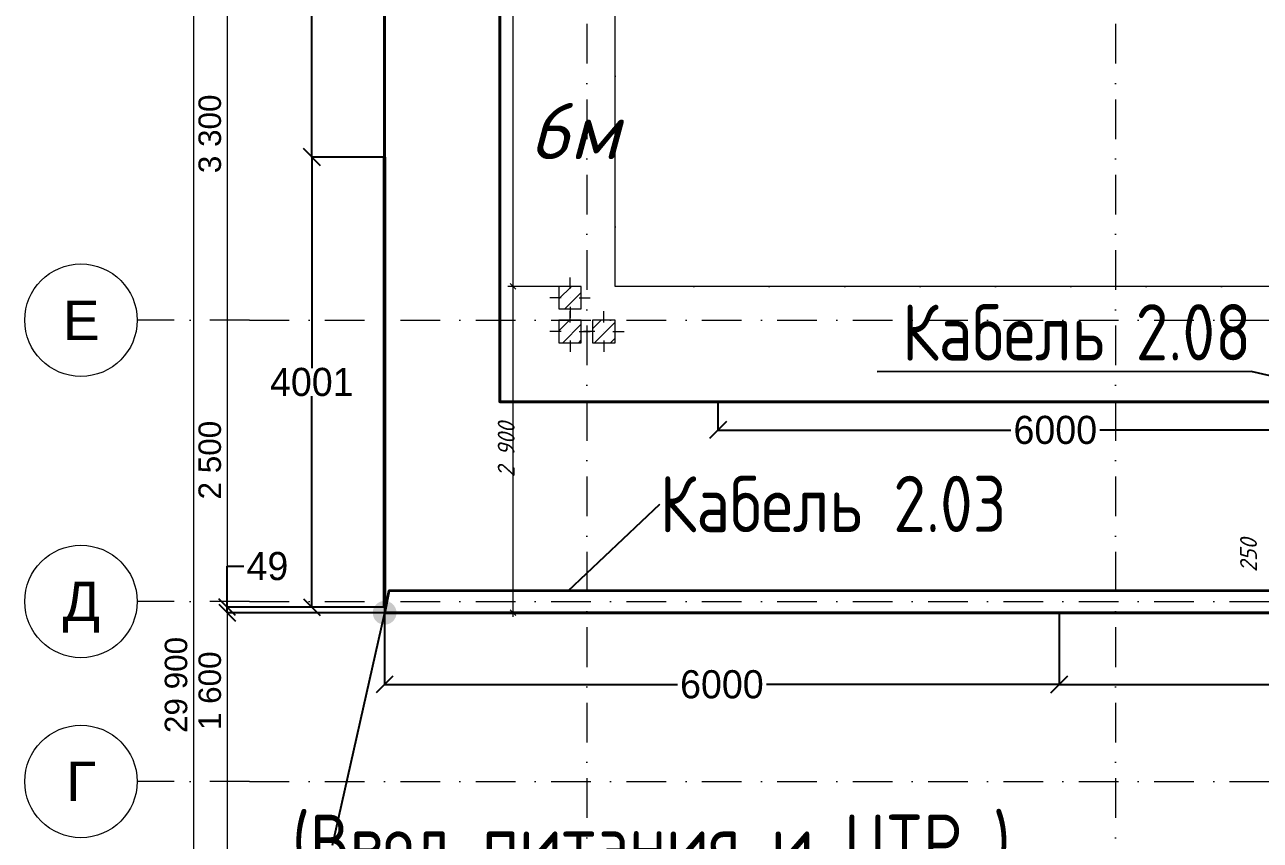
# Model space of a CAD drawing. Header units: millimetres. Extents: x 1499747 to 4341325, y -28481 to 441852.
# Drawn here: x 2614510 to 2625498, y 175333 to 182581 of the extents above; entities that cross this region are included whole.
import ezdxf
from ezdxf import colors
from ezdxf.entities.mleader import LeaderData, LeaderLine
from ezdxf.math import Vec2, Vec3
from ezdxf.xclip import XClip

# ---------------------------------------------------------------- set-up
doc = ezdxf.new("R2010")
doc.units = ezdxf.units.MM
doc.header["$MEASUREMENT"] = 0
doc.header["$XCLIPFRAME"] = 0
doc.set_wipeout_variables(frame=1)
for name, pattern in [('Dot & Dashed', [670.2777624130248, 352.7777671813965, -176.3888835906983, 0, -141.1111116409301]), ('Wipeout_Contour', [1000, 0, -1000]), ('Штрихпунктирная', [670.2777624130249, 352.777767181396, -176.388883590699, 0, -141.11111164093])]:
    doc.linetypes.add(name, pattern=pattern)
for name, color, linetype in [('0_ANNOT_Dimensions', 7, 'Continuous'), ('13 этаж_25_Конструктив - Колонны', 7, 'Continuous'), ('Чертеж и Рисунок', 7, 'Continuous')]:
    doc.layers.add(name, color=color, linetype=linetype)
for name, color, linetype, lineweight in [('13 этаж_25_Конструктив - Колонны_Ном._пера__167_Ном._пера__251', 251, 'Continuous', 18), ('13 этаж_25_Конструктив - Колонны_Ном._пера__20_Ном._пера__1', 1, 'Continuous', 18), ('13 этаж_25_Конструктив - Колонны_Ном._пера__28_Ном._пера__12', 12, 'Continuous', 18), ('13 этаж_25_Конструктив - Колонны_Ном._пера__7', 7, 'Continuous', 18), ('13 этаж_25_Парапет_Ном._пера__20_Ном._пера__1', 1, 'Continuous', 18), ('13 этаж_25_Размер - ГКЛ перегородки_Ном._пера__1_Ном._пера__7', 7, 'Continuous', 18), ('13 этаж_25_Размер - Осевые Размеры_Ном._пера__1_Ном._пера__7', 7, 'Continuous', 18), ('13 этаж_25_Элемент Модели - Оси_Ном._пера__2_Ном._пера__8', 8, 'Continuous', 18), ('Кабель 2x4mm', 200, 'Continuous', 30), ('Кабель 2х6 mm', 150, 'Continuous', 30), ('ТП', 250, 'Continuous', 30)]:
    doc.layers.add(name, color=color, linetype=linetype, lineweight=lineweight)
doc.styles.add('ISOCPEUR_4', font='isocpeur.ttf', dxfattribs={"width": 0.85, "height": 249.9999999999999})
doc.styles.add('СГЕНЕРИР_СТИЛЬ_1', font='')
doc.styles.add('СГЕНЕРИР_СТИЛЬ_2', font='arial.ttf')
doc.styles.add('Текст', font='isocpeui.ttf')
doc.styles.get('СГЕНЕРИР_СТИЛЬ_1').set_extended_font_data('GOST Common', italic=True)
doc.dimstyles.get("Standard").update_dxf_attribs({"dimtxt": 0.18, "dimasz": 0.18, "dimexe": 0.18, "dimexo": 0.0625, "dimgap": 0.09, "dimtad": 0, "dimtih": 1, "dimtoh": 1, "dimdec": 4, "dimzin": 0, "dimdsep": 46, "dimtxsty": 'Standard', "dimcen": 0.09, "dimadec": 0, "dimazin": 0, "dimtfac": 1, "dimtdec": 4, "dimtofl": 0, "dimtmove": 0, "dimatfit": 3, "dimfxl": 1, "dimtolj": 1, "dimtzin": 0, "dimarcsym": 0})
pattern_1 = [(44.99999999999999, (1162404.69012581, 34264.0507661334), (-70.71067811865473, 70.71067811865478), [])]

# ---------------------------------------------------------------- blocks, each defined once
blk = doc.blocks.new('Чертеж_4_25', base_point=(1186000, 29700.00000000028))
at = {"layer": '13 этаж_25_Парапет_Ном._пера__20_Ном._пера__1', "color": 9, "linetype": 'Continuous', "true_color": 0xc7c8ca}
for p, q in [((1160604.69012581, 31664.05076580699), (1160604.69012581, 47714.05076643494)), ((1162654.69012581, 34564.05076613341), (1162654.69012581, 45664.05076613151)), ((1171929.69017157, 34564.05076613341), (1162654.69012581, 34564.0507661334)), ((1171929.69017157, 31664.05076580699), (1160604.69012581, 31664.05076580699))]:
    blk.add_line(p, q, dxfattribs=at)
at = {"layer": '13 этаж_25_Парапет_Ном._пера__20_Ном._пера__1', "color": 9, "linetype": 'Dot & Dashed', "true_color": 0xc7c8ca}
for p, q in [((1162654.69012581, 34564.0507661334), (1162654.69012581, 45664.05076613151)), ((1171929.69017157, 34564.05076613341), (1162654.69012581, 34564.0507661334))]:
    blk.add_line(p, q, dxfattribs=at)
at = {"layer": '13 этаж_25_Размер - ГКЛ перегородки_Ном._пера__1_Ном._пера__7', "color": 9, "linetype": 'Continuous', "true_color": 0xc7c8ca}
for p, q in [((1161747.073377466, 34564.0507661334), (1161747.073377466, 45664.05076613151)), ((1161747.073377466, 34564.0507661334), (1161747.073377466, 45664.05076613151)), ((1161722.073377466, 34589.0507661334), (1161772.073377466, 34539.0507661334)), ((1161722.073377466, 34589.0507661334), (1161772.073377466, 34539.0507661334)), ((1161747.073377466, 31664.05076580699), (1161747.073377466, 34564.0507661334)), ((1168605.781430252, 34564.0507661334), (1162954.69012581, 34564.0507661334)), ((1161793.948377466, 31664.05076580699), (1160904.69012581, 31664.05076580699)), ((1161722.073377466, 31689.05076580699), (1161772.073377466, 31639.05076580699)), ((1161747.073377466, 31626.55076580699), (1161747.073377466, 31664.05076580699))]:
    blk.add_line(p, q, dxfattribs=at)
at = {"layer": '13 этаж_25_Размер - Осевые Размеры_Ном._пера__1_Ном._пера__7', "linetype": 'Continuous'}
for p, q in [((1158904.69012581, 45964.05076613151), (1158904.69012581, 16064.0507661315)), ((1159204.69012581, 37564.05076613151), (1159204.69012581, 34264.05076613151)), ((1159204.69012581, 34264.05076613151), (1159204.74012581, 34264.05076613151)), ((1159204.69012581, 34264.05076613151), (1159204.74012581, 34264.05076613151)), ((1159204.69012581, 34264.05076613151), (1159204.74012581, 34264.05076613151)), ((1159204.69012581, 34264.05076613151), (1159204.69012581, 31764.05076613151)), ((1159204.69012581, 34264.05076613151), (1159204.74012581, 34264.05076613151)), ((1159204.69012581, 31764.05076613151), (1159204.74012581, 31764.05076613151)), ((1159204.69012581, 31764.05076613151), (1159204.74012581, 31764.05076613151)), ((1159204.69012581, 31764.05076613151), (1159204.74012581, 31764.05076613151)), ((1159204.69012581, 31764.05076613151), (1159204.69012581, 30164.05076613151)), ((1159204.69012581, 31764.05076613151), (1159204.74012581, 31764.05076613151)), ((1159204.69012581, 30164.05076613151), (1159204.74012581, 30164.05076613151)), ((1159204.69012581, 30164.05076613151), (1159204.74012581, 30164.05076613151)), ((1159204.69012581, 30164.05076613151), (1159204.74012581, 30164.05076613151)), ((1159204.69012581, 30164.05076613151), (1159204.69012581, 25464.05076613151)), ((1159204.69012581, 30164.05076613151), (1159204.74012581, 30164.05076613151))]:
    blk.add_line(p, q, dxfattribs=at)
at = {"layer": '13 этаж_25_Элемент Модели - Оси_Ном._пера__2_Ном._пера__8', "linetype": 'Штрихпунктирная'}
for p, q in [((1167104.69012581, 48964.05076613151), (1167104.69012581, 14064.0507661315)), ((1159404.69012581, 34264.05076613151), (1158404.69012581, 34264.05076613151)), ((1159404.69012581, 31764.05076613151), (1158404.69012581, 31764.05076613151)), ((1159404.69012581, 31764.05076613151), (1216204.69012581, 31764.05076613151)), ((1159404.69012581, 30164.05076613151), (1158404.69012581, 30164.05076613151)), ((1159404.69012581, 30164.05076613151), (1216204.69012581, 30164.05076613151))]:
    blk.add_line(p, q, dxfattribs=at)
at = {"layer": '13 этаж_25_Элемент Модели - Оси_Ном._пера__2_Ном._пера__8', "linetype": 'Continuous'}
for p, q in [((1159404.69012581, 34264.05076613151), (1159404.74012581, 34264.05076613151)), ((1159404.69012581, 34264.05076613151), (1159404.74012581, 34264.05076613151)), ((1159404.69012581, 31764.05076613151), (1159404.74012581, 31764.05076613151)), ((1159404.69012581, 31764.05076613151), (1159404.74012581, 31764.05076613151)), ((1159404.69012581, 30164.05076613151), (1159404.74012581, 30164.05076613151)), ((1159404.69012581, 30164.05076613151), (1159404.74012581, 30164.05076613151))]:
    blk.add_line(p, q, dxfattribs=at)
for centre in [(1157904.69012581, 34264.05076613151), (1157904.69012581, 31764.05076613151), (1157904.69012581, 30164.05076613151)]:
    blk.add_circle(centre, 500, dxfattribs=at)
at = {"layer": '13 этаж_25_Размер - ГКЛ перегородки_Ном._пера__1_Ном._пера__7', "color": 9, "linetype": 'Continuous', "true_color": 0xc7c8ca, "char_height": 150, "attachment_point": 7, "rotation": 90, "style": 'СГЕНЕРИР_СТИЛЬ_1'}
for s, insert in [('\\A1;{\\pql;\\fGOST Common|b0|i1|c204|p0;\\W1.000000;2\xa0900}', (1161761.115948258, 32868.31176000973)), ('\\A1;{\\pql;\\fGOST Common|b0|i1|c204|p0;\\W1.000000;250}', (1168362.948992699, 32024.28701594651))]:
    blk.add_mtext(s, dxfattribs=dict(at, insert=insert))
at = {"layer": '13 этаж_25_Размер - Осевые Размеры_Ном._пера__1_Ном._пера__7', "linetype": 'Continuous', "char_height": 200, "attachment_point": 7, "rotation": 90, "style": 'СГЕНЕРИР_СТИЛЬ_2'}
for s, insert in [('\\A1;{\\pql;\\fArial|b0|i0|c204|p0;\\W1.000000;3\xa0300}', (1159152.943409139, 35570.85872521125)), ('\\A1;{\\pql;\\fArial|b0|i0|c204|p0;\\W1.000000;2\xa0500}', (1159152.809480621, 32670.85872521125)), ('\\A1;{\\pql;\\fArial|b0|i0|c204|p0;\\W1.000000;29\xa0900}', (1158852.809480621, 30594.58573093138)), ('\\A1;{\\pql;\\fArial|b0|i0|c204|p0;\\W1.000000;1\xa0600}', (1159152.809480621, 30620.85872521125))]:
    blk.add_mtext(s, dxfattribs=dict(at, insert=insert))
at = {"layer": '13 этаж_25_Элемент Модели - Оси_Ном._пера__2_Ном._пера__8', "linetype": 'Continuous', "char_height": 350.0000000000001, "attachment_point": 1, "style": 'СГЕНЕРИР_СТИЛЬ_2'}
for s, insert in [('\\A1;{\\pql;\\fArial|b0|i0|c204|p0;\\W1.000000;Е}', (1157744.61162581, 34439.05079623535)), ('\\A1;{\\pql;\\fArial|b0|i0|c204|p0;\\W1.000000;Д}', (1157742.15062581, 31939.05079623535)), ('\\A1;{\\pql;\\fArial|b0|i0|c204|p0;\\W1.000000;Г}', (1157774.72912581, 30339.05079623535))]:
    blk.add_mtext(s, dxfattribs=dict(at, insert=insert))
at = {"color": 9, "linetype": 'Wipeout_Contour', "ltscale": 4651062.236537332, "true_color": 0xc7c8ca}
blk.add_wipeout([(1162154.69012581, 34364.0507661334), (1162354.69012581, 34364.0507661334), (1162354.69012581, 34564.0507661334), (1162154.69012581, 34564.0507661334)], dxfattribs=at).dxf.layer = '13 этаж_25_Конструктив - Колонны'
at = {"layer": '13 этаж_25_Конструктив - Колонны_Ном._пера__167_Ном._пера__251', "linetype": 'Continuous', "true_color": 0xc7c8ca}
h = blk.add_hatch(dxfattribs=at)
h.set_pattern_fill('МЕТАЛЛ___ТВЕРДЫЙ_СПЛАВ_0019', color=9, style=0, pattern_type=2)
h.set_pattern_definition(pattern_1)
h.paths.add_polyline_path([(1162154.69012581, 34364.0507661334), (1162354.69012581, 34364.0507661334), (1162354.69012581, 34564.0507661334), (1162154.69012581, 34564.0507661334)])
at = {"layer": '13 этаж_25_Конструктив - Колонны_Ном._пера__20_Ном._пера__1', "color": 9, "linetype": 'Continuous', "true_color": 0xc7c8ca}
for p, q in [((1162254.69012581, 34544.0507661334), (1162254.69012581, 34644.0507661334)), ((1162174.69012581, 34464.0507661334), (1162074.69012581, 34464.0507661334)), ((1162254.69012581, 34464.0507661334), (1162254.74012581, 34464.0507661334)), ((1162334.69012581, 34464.0507661334), (1162434.69012581, 34464.0507661334)), ((1162254.69012581, 34384.0507661334), (1162254.69012581, 34284.0507661334))]:
    blk.add_line(p, q, dxfattribs=at)
at = {"layer": '13 этаж_25_Конструктив - Колонны_Ном._пера__28_Ном._пера__12', "color": 9, "linetype": 'Continuous', "true_color": 0xc7c8ca, "flags": 128}
blk.add_lwpolyline([(1162154.69012581, 34364.0507661334), (1162354.69012581, 34364.0507661334), (1162354.69012581, 34564.0507661334), (1162154.69012581, 34564.0507661334)], close=True, dxfattribs=at)
at = {"layer": '13 этаж_25_Конструктив - Колонны_Ном._пера__7', "color": 9, "linetype": 'Wipeout_Contour', "true_color": 0xc7c8ca}
for p, q in [((1162354.69012581, 34564.05076613341), (1162154.69012581, 34564.05076613341)), ((1162154.69012581, 34564.05076613341), (1162154.69012581, 34364.0507661334)), ((1162354.69012581, 34364.0507661334), (1162354.69012581, 34564.05076613341)), ((1162154.69012581, 34364.0507661334), (1162354.69012581, 34364.0507661334))]:
    blk.add_line(p, q, dxfattribs=at)
at = {"layer": '13 этаж_25_Размер - ГКЛ перегородки_Ном._пера__1_Ном._пера__7', "color": 9, "linetype": 'Continuous', "true_color": 0xc7c8ca}
blk.add_line((1162354.69012581, 34564.0507661334), (1161700.198377466, 34564.0507661334), dxfattribs=at)
at = {"color": 9, "linetype": 'Wipeout_Contour', "ltscale": 4651026.823536618, "true_color": 0xc7c8ca}
blk.add_wipeout([(1162154.69012581, 34064.0507661334), (1162354.69012581, 34064.0507661334), (1162354.69012581, 34264.0507661334), (1162154.69012581, 34264.0507661334)], dxfattribs=at).dxf.layer = '13 этаж_25_Конструктив - Колонны'
at = {"layer": '13 этаж_25_Конструктив - Колонны_Ном._пера__167_Ном._пера__251', "linetype": 'Continuous', "true_color": 0xc7c8ca}
h = blk.add_hatch(dxfattribs=at)
h.set_pattern_fill('МЕТАЛЛ___ТВЕРДЫЙ_СПЛАВ_0019', color=9, style=0, pattern_type=2)
h.set_pattern_definition(pattern_1)
h.paths.add_polyline_path([(1162154.69012581, 34064.0507661334), (1162354.69012581, 34064.0507661334), (1162354.69012581, 34264.0507661334), (1162154.69012581, 34264.0507661334)])
at = {"layer": '13 этаж_25_Конструктив - Колонны_Ном._пера__20_Ном._пера__1', "color": 9, "linetype": 'Continuous', "true_color": 0xc7c8ca}
for p, q in [((1162254.69012581, 34244.0507661334), (1162254.69012581, 34344.0507661334)), ((1162174.69012581, 34164.0507661334), (1162074.69012581, 34164.0507661334)), ((1162254.69012581, 34164.0507661334), (1162254.74012581, 34164.0507661334)), ((1162254.69012581, 34084.0507661334), (1162254.69012581, 33984.0507661334)), ((1162334.69012581, 34164.0507661334), (1162434.69012581, 34164.0507661334))]:
    blk.add_line(p, q, dxfattribs=at)
at = {"layer": '13 этаж_25_Конструктив - Колонны_Ном._пера__28_Ном._пера__12', "color": 9, "linetype": 'Continuous', "true_color": 0xc7c8ca, "flags": 128}
blk.add_lwpolyline([(1162154.69012581, 34064.0507661334), (1162354.69012581, 34064.0507661334), (1162354.69012581, 34264.0507661334), (1162154.69012581, 34264.0507661334)], close=True, dxfattribs=at)
at = {"layer": '13 этаж_25_Конструктив - Колонны_Ном._пера__7', "color": 9, "linetype": 'Wipeout_Contour', "true_color": 0xc7c8ca}
for p, q in [((1162354.69012581, 34264.0507661334), (1162154.69012581, 34264.0507661334)), ((1162154.69012581, 34264.0507661334), (1162154.69012581, 34064.0507661334)), ((1162354.69012581, 34064.0507661334), (1162354.69012581, 34264.0507661334)), ((1162154.69012581, 34064.0507661334), (1162354.69012581, 34064.0507661334))]:
    blk.add_line(p, q, dxfattribs=at)
at = {"color": 9, "linetype": 'Wipeout_Contour', "ltscale": 4652226.305574821, "true_color": 0xc7c8ca}
blk.add_wipeout([(1162454.69012581, 34064.0507661334), (1162654.69012581, 34064.0507661334), (1162654.69012581, 34264.0507661334), (1162454.69012581, 34264.0507661334)], dxfattribs=at).dxf.layer = '13 этаж_25_Конструктив - Колонны'
at = {"layer": '13 этаж_25_Конструктив - Колонны_Ном._пера__167_Ном._пера__251', "linetype": 'Continuous', "true_color": 0xc7c8ca}
h = blk.add_hatch(dxfattribs=at)
h.set_pattern_fill('МЕТАЛЛ___ТВЕРДЫЙ_СПЛАВ_0019', color=9, style=0, pattern_type=2)
h.set_pattern_definition(pattern_1)
h.paths.add_polyline_path([(1162454.69012581, 34064.0507661334), (1162654.69012581, 34064.0507661334), (1162654.69012581, 34264.0507661334), (1162454.69012581, 34264.0507661334)])
at = {"layer": '13 этаж_25_Конструктив - Колонны_Ном._пера__20_Ном._пера__1', "color": 9, "linetype": 'Continuous', "true_color": 0xc7c8ca}
for p, q in [((1162554.69012581, 34244.0507661334), (1162554.69012581, 34344.0507661334)), ((1162474.69012581, 34164.0507661334), (1162374.69012581, 34164.0507661334)), ((1162554.69012581, 34164.0507661334), (1162554.74012581, 34164.0507661334)), ((1162554.69012581, 34084.0507661334), (1162554.69012581, 33984.0507661334)), ((1162634.69012581, 34164.0507661334), (1162734.69012581, 34164.0507661334))]:
    blk.add_line(p, q, dxfattribs=at)
at = {"layer": '13 этаж_25_Конструктив - Колонны_Ном._пера__28_Ном._пера__12', "color": 9, "linetype": 'Continuous', "true_color": 0xc7c8ca, "flags": 128}
blk.add_lwpolyline([(1162454.69012581, 34064.0507661334), (1162654.69012581, 34064.0507661334), (1162654.69012581, 34264.0507661334), (1162454.69012581, 34264.0507661334)], close=True, dxfattribs=at)
at = {"layer": '13 этаж_25_Конструктив - Колонны_Ном._пера__7', "color": 9, "linetype": 'Wipeout_Contour', "true_color": 0xc7c8ca}
for p, q in [((1162654.69012581, 34264.0507661334), (1162454.69012581, 34264.0507661334)), ((1162454.69012581, 34264.0507661334), (1162454.69012581, 34064.0507661334)), ((1162654.69012581, 34064.0507661334), (1162654.69012581, 34264.0507661334)), ((1162454.69012581, 34064.0507661334), (1162654.69012581, 34064.0507661334))]:
    blk.add_line(p, q, dxfattribs=at)
at = {"layer": '13 этаж_25_Элемент Модели - Оси_Ном._пера__2_Ном._пера__8', "linetype": 'Штрихпунктирная'}
for p, q in [((1162404.69012581, 48964.05076613151), (1162404.69012581, 14064.0507661315)), ((1159404.69012581, 34264.05076613151), (1216204.69012581, 34264.05076613151))]:
    blk.add_line(p, q, dxfattribs=at)
blk = doc.blocks.new('_Oblique')
at = {"color": 0, "linetype": 'ByBlock', "lineweight": -2}
blk.add_line((-0.5, -0.5), (0.5, 0.5), dxfattribs=at)
blk = doc.blocks.new('*D566')
at = {"layer": '0_ANNOT_Dimensions', "color": 0, "lineweight": -2, "transparency": 16777216}
for p, q in [((2617710.322577034, 187405.1974139105), (2617063.316639279, 187405.1974139105)), ((2617063.496639279, 187405.1974139105), (2617063.496639279, 184530.2874139105)), ((2617063.496639279, 181405.1974139105), (2617063.496639279, 184280.1074139105)), ((2617710.322577034, 181405.1974139105), (2617063.316639279, 181405.1974139105))]:
    blk.add_line(p, q, dxfattribs=at)
at = {"layer": 'Defpoints', "color": 0, "lineweight": 30, "transparency": 16777216}
for p in [(2617710.385077034, 187405.1974139105), (2617063.496639279, 181405.1974139105), (2617710.385077034, 181405.1974139105)]:
    blk.add_point(p, dxfattribs=at)
at = {"layer": '0_ANNOT_Dimensions', "color": 0, "lineweight": -2, "transparency": 16777216, "xscale": 150, "yscale": 150, "zscale": 150}
for p, rotation in [((2617063.496639279, 187405.1974139105), 90), ((2617063.496639279, 181405.1974139105), 270)]:
    blk.add_blockref('_Oblique', p, dxfattribs=dict(at, rotation=rotation))
at = {"layer": '0_ANNOT_Dimensions', "color": 0, "lineweight": 25, "transparency": 16777216, "insert": (2617063.496639279, 184405.1974139097), "char_height": 250, "attachment_point": 5}
blk.add_mtext('\\A1;6000', dxfattribs=at)
blk = doc.blocks.new('*D567')
at = {"layer": '0_ANNOT_Dimensions', "color": 0, "lineweight": -2, "transparency": 16777216}
for p, q in [((2617710.322577034, 181405.1974139105), (2617063.316639282, 181405.1974139105)), ((2617063.496639282, 181405.1974139105), (2617063.496639282, 179529.8874139105)), ((2617063.496639282, 177404.3974139105), (2617063.496639282, 179279.7074139105)), ((2617710.322577034, 177404.3974139105), (2617063.316639282, 177404.3974139105))]:
    blk.add_line(p, q, dxfattribs=at)
at = {"layer": 'Defpoints', "color": 0, "lineweight": 30, "transparency": 16777216}
for p in [(2617710.385077034, 181405.1974139105), (2617063.496639282, 177404.3974139105), (2617710.385077034, 177404.3974139105)]:
    blk.add_point(p, dxfattribs=at)
at = {"layer": '0_ANNOT_Dimensions', "color": 0, "lineweight": -2, "transparency": 16777216, "xscale": 150, "yscale": 150, "zscale": 150}
for p, rotation in [((2617063.496639282, 181405.1974139105), 90), ((2617063.496639282, 177404.3974139105), 270)]:
    blk.add_blockref('_Oblique', p, dxfattribs=dict(at, rotation=rotation))
at = {"layer": '0_ANNOT_Dimensions', "color": 0, "lineweight": 25, "transparency": 16777216, "insert": (2617063.496639282, 179404.7974139097), "char_height": 250, "attachment_point": 5}
blk.add_mtext('\\A1;4001', dxfattribs=at)
blk = doc.blocks.new('*D512')
at = {"layer": '0_ANNOT_Dimensions', "color": 0, "lineweight": -2, "transparency": 16777216}
for p, q in [((2617710.385077033, 177355.1349132825), (2617710.385077033, 176717.455052727)), ((2623710.385077033, 177355.1349132825), (2623710.385077033, 176717.455052727)), ((2617710.385077033, 176717.635052727), (2620314.4617437, 176717.635052727)), ((2623710.385077033, 176717.635052727), (2621106.308410367, 176717.635052727))]:
    blk.add_line(p, q, dxfattribs=at)
at = {"layer": 'Defpoints', "color": 0, "lineweight": 30, "transparency": 16777216}
for p in [(2617710.385077033, 177355.1974132825), (2623710.385077033, 177355.1974132825), (2623710.385077033, 176717.635052727)]:
    blk.add_point(p, dxfattribs=at)
at = {"layer": '0_ANNOT_Dimensions', "color": 0, "lineweight": -2, "transparency": 16777216, "xscale": 150, "yscale": 150, "zscale": 150, "rotation": 180}
blk.add_blockref('_Oblique', (2617710.385077033, 176717.635052727), dxfattribs=at)
at = {"layer": '0_ANNOT_Dimensions', "color": 0, "lineweight": -2, "transparency": 16777216, "xscale": 150, "yscale": 150, "zscale": 150}
blk.add_blockref('_Oblique', (2623710.385077033, 176717.635052727), dxfattribs=at)
at = {"layer": '0_ANNOT_Dimensions', "color": 0, "lineweight": 25, "transparency": 16777216, "insert": (2620710.385077033, 176717.635052727), "char_height": 250, "attachment_point": 5}
blk.add_mtext('\\A1;6000', dxfattribs=at)
blk = doc.blocks.new('*D513')
at = {"layer": '0_ANNOT_Dimensions', "color": 0, "lineweight": -2, "transparency": 16777216}
for p, q in [((2623710.385077033, 177355.1349132825), (2623710.385077033, 176717.455052727)), ((2629710.385077033, 177355.1349132825), (2629710.385077033, 176717.455052727)), ((2623710.385077033, 176717.635052727), (2626314.4617437, 176717.635052727)), ((2629710.385077033, 176717.635052727), (2627106.308410367, 176717.635052727))]:
    blk.add_line(p, q, dxfattribs=at)
at = {"layer": 'Defpoints', "color": 0, "lineweight": 30, "transparency": 16777216}
for p in [(2623710.385077033, 177355.1974132825), (2629710.385077033, 177355.1974132825), (2629710.385077033, 176717.635052727)]:
    blk.add_point(p, dxfattribs=at)
at = {"layer": '0_ANNOT_Dimensions', "color": 0, "lineweight": -2, "transparency": 16777216, "xscale": 150, "yscale": 150, "zscale": 150, "rotation": 180}
blk.add_blockref('_Oblique', (2623710.385077033, 176717.635052727), dxfattribs=at)
at = {"layer": '0_ANNOT_Dimensions', "color": 0, "lineweight": -2, "transparency": 16777216, "xscale": 150, "yscale": 150, "zscale": 150}
blk.add_blockref('_Oblique', (2629710.385077033, 176717.635052727), dxfattribs=at)
at = {"layer": '0_ANNOT_Dimensions', "color": 0, "lineweight": 25, "transparency": 16777216, "insert": (2626710.385077033, 176717.635052727), "char_height": 250, "attachment_point": 5}
blk.add_mtext('\\A1;6000', dxfattribs=at)
blk = doc.blocks.new('*D569')
at = {"layer": '0_ANNOT_Dimensions', "color": 0, "lineweight": -2, "transparency": 16777216}
for p, q in [((2616310.435077033, 177404.3974139105), (2616310.435077033, 177768.3901716096)), ((2616310.435077033, 177768.3901716096), (2616460.435077033, 177768.3901716096)), ((2617710.322577034, 177404.3974139105), (2616310.255077033, 177404.3974139105)), ((2617710.322577034, 177355.1974132826), (2616310.255077033, 177355.1974132826)), ((2616310.435077033, 177355.1974132826), (2616310.435077033, 177404.3974139105))]:
    blk.add_line(p, q, dxfattribs=at)
at = {"layer": 'Defpoints', "color": 0, "lineweight": 30, "transparency": 16777216}
for p in [(2616310.435077033, 177404.3974139105), (2617710.385077034, 177404.3974139105), (2617710.385077034, 177355.1974132826)]:
    blk.add_point(p, dxfattribs=at)
at = {"layer": '0_ANNOT_Dimensions', "color": 0, "lineweight": -2, "transparency": 16777216, "xscale": 150, "yscale": 150, "zscale": 150}
for p, rotation in [((2616310.435077033, 177404.3974139105), 90), ((2616310.435077033, 177355.1974132826), 270)]:
    blk.add_blockref('_Oblique', p, dxfattribs=dict(at, rotation=rotation))
at = {"layer": '0_ANNOT_Dimensions', "color": 0, "lineweight": 25, "transparency": 16777216, "insert": (2616668.858410366, 177768.3901716088), "char_height": 250, "attachment_point": 5}
blk.add_mtext('\\A1;49', dxfattribs=at)
blk = doc.blocks.new('*D557')
at = {"layer": '0_ANNOT_Dimensions', "color": 0, "lineweight": -2, "transparency": 16777216}
for p, q in [((2620675.385077033, 179230.1349134572), (2620675.385077033, 178978.3817636166)), ((2626675.385077033, 179230.1349134572), (2626675.385077033, 178978.3817636166)), ((2620675.385077033, 178978.5617636166), (2623279.461743699, 178978.5617636166)), ((2626675.385077033, 178978.5617636166), (2624071.308410366, 178978.5617636166))]:
    blk.add_line(p, q, dxfattribs=at)
at = {"layer": 'Defpoints', "color": 0, "lineweight": 30, "transparency": 16777216}
for p in [(2620675.385077033, 179230.1974134572), (2626675.385077033, 179230.1974134572), (2626675.385077033, 178978.5617636166)]:
    blk.add_point(p, dxfattribs=at)
at = {"layer": '0_ANNOT_Dimensions', "color": 0, "lineweight": -2, "transparency": 16777216, "xscale": 150, "yscale": 150, "zscale": 150, "rotation": 180}
blk.add_blockref('_Oblique', (2620675.385077033, 178978.5617636166), dxfattribs=at)
at = {"layer": '0_ANNOT_Dimensions', "color": 0, "lineweight": -2, "transparency": 16777216, "xscale": 150, "yscale": 150, "zscale": 150}
blk.add_blockref('_Oblique', (2626675.385077033, 178978.5617636166), dxfattribs=at)
at = {"layer": '0_ANNOT_Dimensions', "color": 0, "lineweight": 25, "transparency": 16777216, "insert": (2623675.385077033, 178978.5617636166), "char_height": 250, "attachment_point": 5}
blk.add_mtext('\\A1;6000', dxfattribs=at)

msp = doc.modelspace()

# ---------------------------------------------------------------- block references
at = {"layer": 'Чертеж и Рисунок', "linetype": 'Continuous'}
ref = msp.add_blockref('Чертеж_4_25', (2643105.694951223, 175391.1466474758), dxfattribs=at)
XClip(ref).set_block_clipping_path([(1144000, 3.637978807091713e-12), (1228000, 59400.00000000055)])

# ---------------------------------------------------------------- next in the draw order: hatches: boundary and pattern name
at = {"layer": 'Кабель 2x4mm', "lineweight": 30, "true_color": 0xcd2027}
h = msp.add_hatch(color=242, dxfattribs=at)
h.dxf.hatch_style = 1
h.paths.add_polyline_path([(2617816.590980521, 177354.5289356869, 1), (2617605.48611218, 177354.5289356869, 1)])

# ---------------------------------------------------------------- next in the draw order: linework, layer by layer
at = {"layer": 'Кабель 2x4mm', "lineweight": 35}
msp.add_lwpolyline([(2641541.88363902, 176255.1974136136), (2641541.88363902, 176552.9403633022), (2638559.525783777, 176552.9403633022), (2638559.525783777, 178256.9864940288), (2626908.660768223, 178256.9864940288), (2626908.660768223, 177549.6147992117), (2617749.951074377, 177549.6147992117), (2617710.385077033, 177355.1974132825)], dxfattribs=at)
at = {"layer": 'Кабель 2х6 mm', "lineweight": 30}
for points in [[(2617710.385077033, 193405.1974139105), (2617710.385077033, 177404.3974139105)], [(2617710.385077033, 177355.1974132825), (2637659.945148076, 177353.902273159)]]:
    msp.add_lwpolyline(points, dxfattribs=at)
at = {"layer": 'Кабель 2х6 mm', "color": 11, "lineweight": 40, "true_color": 0xf27172}
msp.add_lwpolyline([(2617710.385077033, 187405.1974139105), (2617710.385077033, 181405.1974139105)], dxfattribs=at)
at = {"layer": 'Кабель 2х6 mm', "color": 85, "lineweight": 40, "true_color": 0x58ba48}
for points in [[(2620675.385077033, 179230.1974134572), (2618735.385077034, 179230.1974134572), (2618735.385077034, 183290.1974134572)], [(2623710.385077033, 177355.1974132825), (2629710.385077033, 177355.1974132825)]]:
    msp.add_lwpolyline(points, dxfattribs=at)
at = {"layer": 'Кабель 2х6 mm', "color": 244, "lineweight": 50, "true_color": 0x991b1e}
msp.add_lwpolyline([(2617710.385077033, 177404.3974139105), (2617710.385077033, 181405.1974139105)], dxfattribs=at)
at = {"layer": 'Кабель 2х6 mm', "color": 116, "lineweight": 40, "true_color": 0x136734}
for points in [[(2620675.385077033, 179230.1974134572), (2626675.385077033, 179230.1974134572)], [(2617710.385077033, 177355.1974132825), (2623710.385077033, 177355.1974132825)]]:
    msp.add_lwpolyline(points, dxfattribs=at)

# ---------------------------------------------------------------- next in the draw order: texts
at = {"color": 18, "lineweight": 50, "true_color": 0x000000, "insert": (2618994.787273042, 181886.5804426749), "char_height": 500, "width": 12874.23511135392, "attachment_point": 1, "style": 'Текст'}
msp.add_mtext('6м', dxfattribs=at)

# ---------------------------------------------------------------- next in the draw order: dimensions: what is measured, and where the dimension line sits
at = {"layer": '0_ANNOT_Dimensions', "lineweight": 25}
for base, p1, p2, picture, middle in [((2617063.496639279, 181405.1974139105), (2617710.385077033, 187405.1974139105), (2617710.385077033, 181405.1974139105), '*D566', (2617063.496639279, 184405.1974139097)), ((2617063.496639282, 177404.3974139105), (2617710.385077033, 181405.1974139105), (2617710.385077033, 177404.3974139105), '*D567', (2617063.496639282, 179404.7974139097))]:
    dim = msp.add_linear_dim(base=base, p1=p1, p2=p2, angle=90, dimstyle='Standard', override={"dimtxt": 250, "dimasz": 150, "dimdec": 0, "dimblk1": 'Oblique', "dimblk2": 'Oblique', "dimsah": 1}, dxfattribs=at)
    dim.commit()
    dim.dimension.update_dxf_attribs({"geometry": picture, "text_midpoint": middle})
dim = msp.add_linear_dim(base=(2626675.385077033, 178978.5617636166), p1=(2620675.385077033, 179230.1974134572), p2=(2626675.385077033, 179230.1974134572), dimstyle='Standard', override={"dimtxt": 250, "dimasz": 150, "dimdec": 0, "dimblk1": 'Oblique', "dimblk2": 'Oblique', "dimsah": 1}, dxfattribs=at)
dim.commit()
dim.dimension.update_dxf_attribs({"geometry": '*D557', "text_midpoint": (2623675.385077033, 178978.5617636166), "dimtype": 160})
at = {"layer": '0_ANNOT_Dimensions', "color": 244, "lineweight": 25, "true_color": 0x991b1e}
dim = msp.add_linear_dim(base=(2616310.435077033, 177404.3974139105), p1=(2617710.385077033, 177355.1974132825), p2=(2617710.385077033, 177404.3974139105), angle=90, dimstyle='Standard', override={"dimtxt": 250, "dimasz": 150, "dimdec": 0, "dimblk1": 'Oblique', "dimblk2": 'Oblique', "dimsah": 1}, dxfattribs=at)
dim.commit()
dim.dimension.update_dxf_attribs({"geometry": '*D569', "text_midpoint": (2616668.858410366, 177768.3901716088), "dimtype": 160})
at = {"layer": '0_ANNOT_Dimensions', "lineweight": 25}
for base, p1, p2, picture, middle in [((2623710.385077033, 176717.635052727), (2617710.385077033, 177355.1974132825), (2623710.385077033, 177355.1974132825), '*D512', (2620710.385077033, 176717.635052727)), ((2629710.385077033, 176717.635052727), (2623710.385077033, 177355.1974132825), (2629710.385077033, 177355.1974132825), '*D513', (2626710.385077033, 176717.635052727))]:
    dim = msp.add_linear_dim(base=base, p1=p1, p2=p2, dimstyle='Standard', override={"dimtxt": 250, "dimasz": 150, "dimdec": 0, "dimblk1": 'Oblique', "dimblk2": 'Oblique', "dimsah": 1}, dxfattribs=at)
    dim.commit()
    dim.dimension.update_dxf_attribs({"geometry": picture, "text_midpoint": middle})

# ---------------------------------------------------------------- next in the draw order: leaders
at = {"layer": 'ТП', "lineweight": 30}
ml = msp.add_multileader_mtext('Standard', dxfattribs=at)
ml.set_content('Кабель 2.08', color=256, style='ISOCPEUR_4')
ml.set_leader_properties()
ml.build(insert=Vec2(0, 0))
ml.multileader.update_dxf_attribs({"text_right_attachment_type": 6, "dogleg_length": 0.36, "arrow_head_size": 0.18})
ctx = ml.context
ctx.base_point, ctx.char_height, ctx.arrow_head_size, ctx.landing_gap_size, ctx.plane_origin, ctx.plane_x_axis, ctx.plane_y_axis = Vec3(2622357.283493043, 179846.0274791943), 500, 0.18, 0.09, Vec3(2632048.262950803, 179881.7755174957), Vec3(0.9999997664313781, 0.0006834743518519477), Vec3(-0.0006834743518519477, 0.9999997664313781)
ctx.right_attachment, ctx.text_align_type = 6, 2
notes = []
notes.append((ctx, [(1, (1, 1, 0), (2625417.701994305, 179498.1191154854), (-0.999999766431378, -0.0006834743518519476), 1.303851471234908e-10, [(0, [(2626622.611892283, 179228.9022733336)], 0, [])])]))
ctx.mtext.insert, ctx.mtext.text_direction, ctx.mtext.rotation, ctx.mtext.width, ctx.mtext.alignment, ctx.mtext.flow_direction = Vec3(2625417.201909714, 180098.1189138315), Vec3(0.9999997664313781, 0.0006834743518519477), 0.0006834744050646734, 3333.240840364141, 3, 5
ml = msp.add_multileader_mtext('Standard', dxfattribs=at)
ml.set_content('Кабель 2.03', color=256, style='ISOCPEUR_4')
ml.set_leader_properties()
ml.build(insert=Vec2(0, 0))
ml.multileader.update_dxf_attribs({"text_right_attachment_type": 6, "dogleg_length": 0.36, "arrow_head_size": 0.18})
ctx = ml.context
ctx.base_point, ctx.char_height, ctx.arrow_head_size, ctx.landing_gap_size, ctx.plane_origin, ctx.plane_x_axis, ctx.plane_y_axis = Vec3(2620157.309340078, 178320.6246100744), 500, 0.18, 0.09, Vec3(2629706.138647593, 176621.8599203876), Vec3(0.9999997664313781, 0.0006834743518519477), Vec3(-0.0006834743518519477, 0.9999997664313781)
ctx.right_attachment = 6
notes.append((ctx, [(0, (1, 1, 0), (2620157.309340078, 178320.6246100744), (0.999999766431378, 0.0006834743518519476), 1.303851471234907e-10, [(0, [(2619344.573510548, 177549.6147992117)], 0, [])])]))
ctx.mtext.insert, ctx.mtext.text_direction, ctx.mtext.rotation, ctx.mtext.width, ctx.mtext.defined_height, ctx.mtext.flow_direction = Vec3(2620157.228471469, 178570.624613195), Vec3(0.9999997664313781, 0.0006834743518519477), 0.0006834744050646734, 3333.069616932542, 249.4808822855633, 5
ml = msp.add_multileader_mtext('Standard', dxfattribs=at)
ml.set_content('(Ввод питания и UTP )', color=256, style='ISOCPEUR_4')
ml.set_leader_properties()
ml.build(insert=Vec2(0, 0))
ml.multileader.update_dxf_attribs({"text_right_attachment_type": 6, "dogleg_length": 1.302854522497092e-10, "arrow_head_size": 0.18})
ctx = ml.context
ctx.base_point, ctx.char_height, ctx.arrow_head_size, ctx.landing_gap_size, ctx.plane_origin = Vec3(2617244.71516757, 175285.4789736735), 500, 0.18, 0.09, Vec3(2625685.806538823, 181109.9330245235)
ctx.right_attachment, ctx.text_align_type = 6, 2
notes.append((ctx, [(0, (1, 1, 0), (2617244.71516757, 175285.4789736735), (1, 0), 1.302854522497092e-10, [(0, [(2617710.385077033, 177355.1974132825)], 0, [])])]))
ctx.mtext.insert, ctx.mtext.alignment, ctx.mtext.flow_direction = Vec3(2623279.80516757, 175560.4789736735), 3, 5
for ctx, leaders in notes:
    for number, flags, end, landing, length, lines in leaders:
        leader = LeaderData()
        leader.index, (leader.has_last_leader_line, leader.has_dogleg_vector, leader.attachment_direction) = number, flags
        leader.last_leader_point, leader.dogleg_vector, leader.dogleg_length = Vec3(end), Vec3(landing), length
        for number, points, colour, breaks in lines:
            line = LeaderLine()
            line.index, line.vertices, line.color, line.breaks = number, Vec3.list(points), colors.encode_raw_color(colour), breaks
            leader.lines.append(line)
        ctx.leaders.append(leader)

doc.saveas('drawing.dxf')
